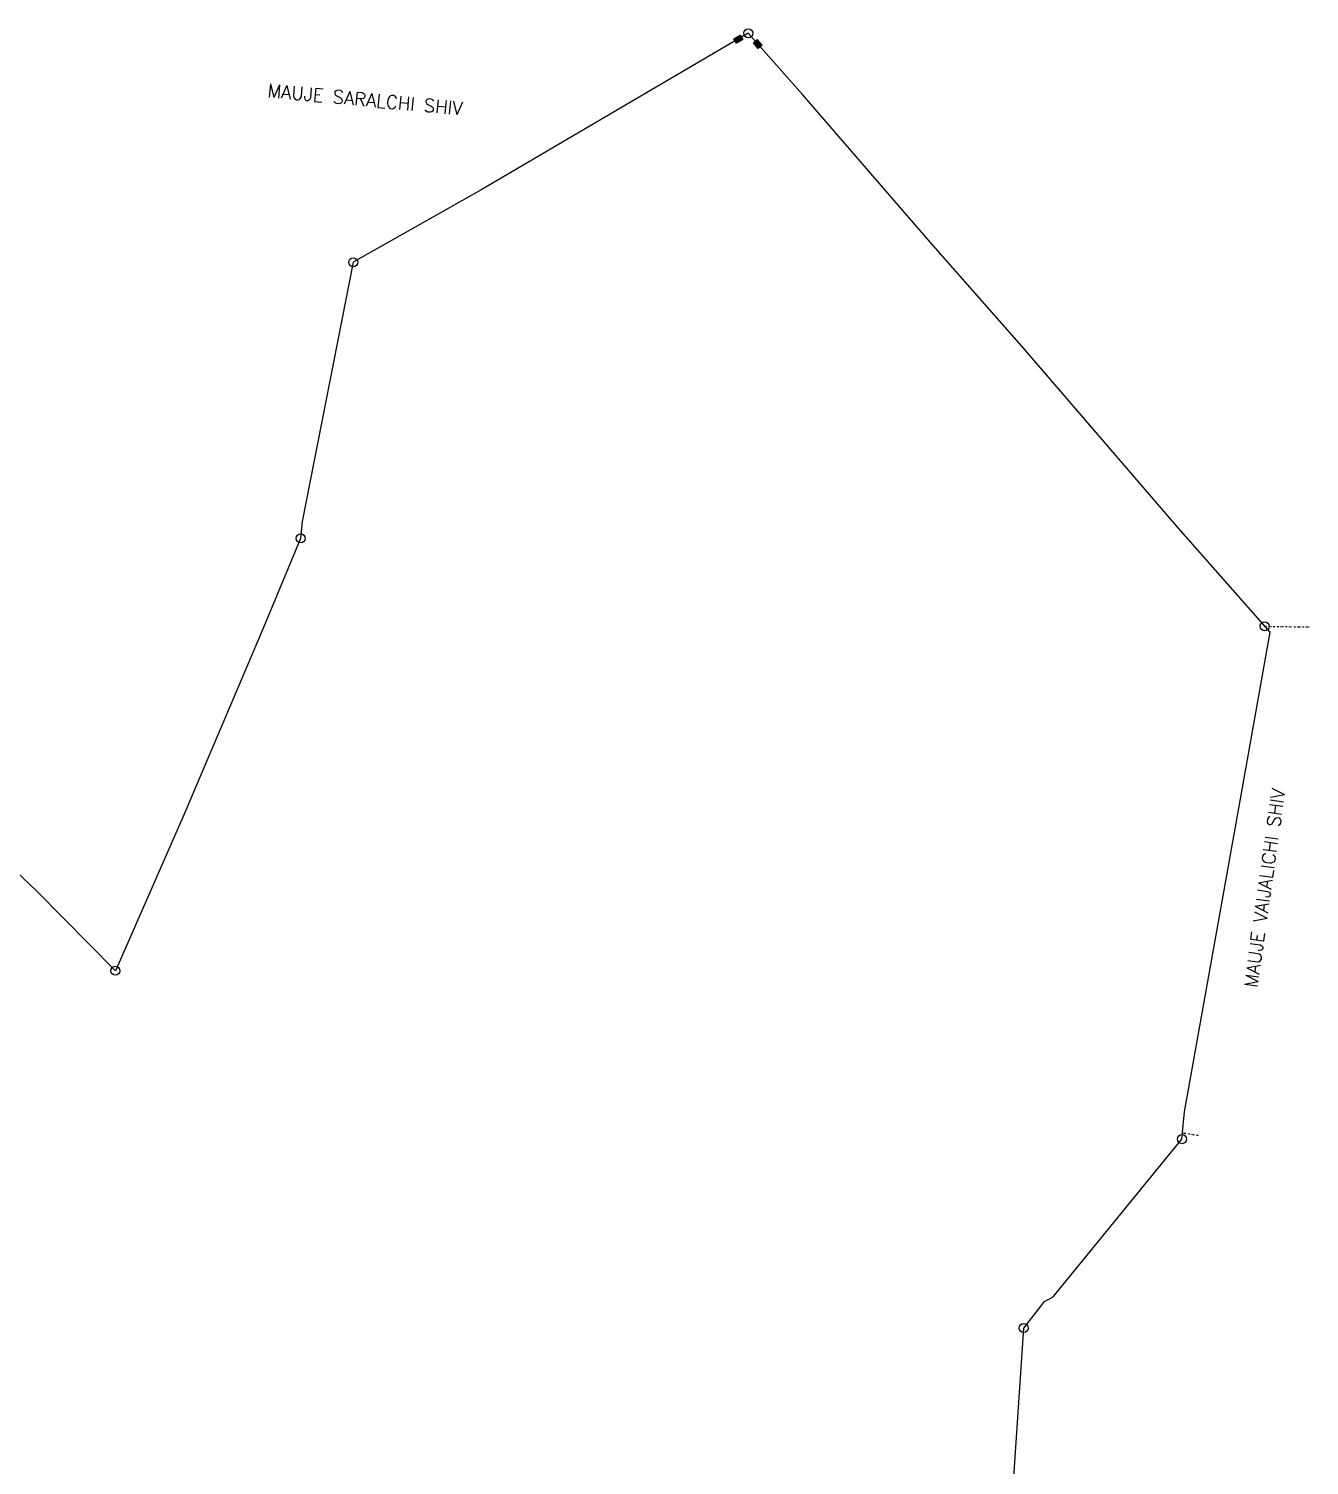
# Model space of a CAD drawing. Header units: metres. Extents: x 279090 to 282389, y 2073542 to 2078104.
# Drawn here: x 281179 to 282389, y 2075539 to 2076896 of the extents above; entities that cross this region are included whole.
import ezdxf

# ---------------------------------------------------------------- set-up
doc = ezdxf.new("R2010")
doc.units = ezdxf.units.M
doc.header["$LTSCALE"] = 0.3
doc.header["$MEASUREMENT"] = 0
doc.linetypes.add('DIVIDE', pattern=[1.25, 0.5, -0.25, 0, -0.25, 0, -0.25])
for name, color, linetype in [('TEXT_MAPOUT', 7, 'Continuous'), ('V_BOUND_LINE', 7, 'Continuous'), ('V_DIVIDE_LINE', 7, 'DIVIDE')]:
    doc.layers.add(name, color=color, linetype=linetype)
doc.styles.get("Standard").update_dxf_attribs({"font": 'simplex.shx'})

msp = doc.modelspace()

# ---------------------------------------------------------------- hatches: boundary and pattern name
for points in [[(281845.2, 2076886.1), (281847.7, 2076882), (281853.7, 2076885.5), (281851.3, 2076889.6)], [(281868.4, 2076877), (281872, 2076880.2), (281867.4, 2076885.5), (281863.8, 2076882.3)]]:
    msp.add_hatch(color=256).paths.add_polyline_path(points)

# ---------------------------------------------------------------- linework, layer by layer
for points in [[(281853.7, 2076885.5), (281847.7, 2076882), (281845.2, 2076886.1), (281851.3, 2076889.6)], [(281867.4, 2076885.5), (281872, 2076880.2), (281868.4, 2076877), (281863.8, 2076882.3)]]:
    msp.add_lwpolyline(points, close=True)
for centre in [(281858.9, 2076891.3), (281485.7, 2076675.1), (281436, 2076414.2), (282346.8, 2076331.3), (281261.1, 2076005.9), (282268.6, 2075846.9), (282119.1, 2075668.5)]:
    msp.add_circle(centre, 4.27)
at = {"layer": 'V_BOUND_LINE', "ltscale": 10}
for p, q in [((281858.9, 2076891.3), (281607.1, 2076743.9)), ((281910.1, 2076833.5), (281858.9, 2076891.3)), ((282031, 2076693.7), (281910.1, 2076833.5)), ((281607.1, 2076743.9), (281485.7, 2076675.1)), ((282117.2, 2076595.9), (282031, 2076693.7)), ((281485.7, 2076675.1), (281437.5, 2076430.3)), ((282264.9, 2076424.4), (282117.2, 2076595.9)), ((281437.5, 2076430.3), (281436, 2076414.2)), ((282351.8, 2076325.6), (282264.9, 2076424.4)), ((281436, 2076414.2), (281400.9, 2076330.2)), ((281400.9, 2076330.2), (281326, 2076153.7)), ((282321.3, 2076154.1), (282351.8, 2076325.6)), ((281326, 2076153.7), (281261.1, 2076005.9)), ((282270.9, 2075872.6), (282321.3, 2076154.1)), ((281186.4, 2076081.5), (281167.8, 2076099.3)), ((281261.1, 2076005.9), (281186.4, 2076081.5)), ((282268.6, 2075846.9), (282270.9, 2075872.6)), ((282147, 2075697.9), (282268.6, 2075846.9)), ((282138.8, 2075693.6), (282147, 2075697.9)), ((282119.1, 2075668.5), (282138.8, 2075693.6)), ((282104.9, 2075453.4), (282119.1, 2075668.5))]:
    msp.add_line(p, q, dxfattribs=at)
at = {"layer": 'V_DIVIDE_LINE', "ltscale": 10}
for p, q in [((282346.8, 2076331.3), (282388.9, 2076330.6)), ((282283.9, 2075850.2), (282269.1, 2075852.6))]:
    msp.add_line(p, q, dxfattribs=at)

# ---------------------------------------------------------------- texts
at = {"layer": 'TEXT_MAPOUT'}
for s, rotation, p in [('MAUJE SARALCHI SHIV', 354.6152, (281404.3, 2076831.2)), ('MAUJE VAIJALICHI SHIV', 82.0118, (282339.7, 2075989.5))]:
    msp.add_text(s, height=12.534, rotation=rotation, dxfattribs=at).set_placement(p)

doc.saveas('drawing.dxf')
